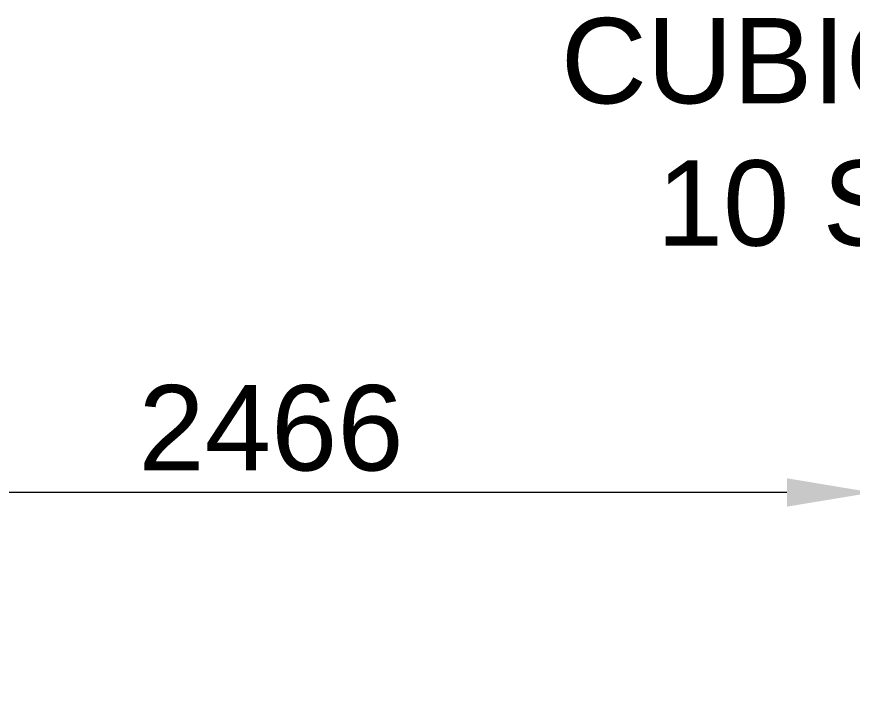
# Model space of a CAD drawing. Header units: millimetres. Extents: x 131588 to 171225, y -200198 to -177978.
# Drawn here: x 144237 to 145951, y -184418 to -183042 of the extents above; entities that cross this region are included whole.
import ezdxf

# ---------------------------------------------------------------- set-up
doc = ezdxf.new("R2010")
doc.units = ezdxf.units.MM
doc.header["$MEASUREMENT"] = 0
doc.layers.add('DIMLINE', color=10, linetype='Continuous', lineweight=18)
doc.layers.add('TEXT-1', color=7, linetype='Continuous', lineweight=20)
doc.styles.get("Standard").update_dxf_attribs({"font": ''})
doc.styles.get('Standard').set_extended_font_data('Arial')
doc.dimstyles.new('DIM-50', dxfattribs={"dimscale": 50, "dimtxt": 2.5, "dimasz": 2.5, "dimexe": 1.5, "dimexo": 0.05, "dimgap": 0.6, "dimtad": 1, "dimzin": 9, "dimdsep": 46, "dimtxsty": 'Standard', "dimcen": 0, "dimclrd": 32, "dimclre": 32, "dimadec": 0, "dimazin": 0, "dimtp": 0.1, "dimtm": 0.1, "dimtfac": 0.71, "dimtofl": 0, "dimtmove": 1, "dimatfit": 3, "dimfxl": 1, "dimtolj": 1, "dimtzin": 7, "dimlwd": -1, "dimlwe": -1, "dimarcsym": 1})

# ---------------------------------------------------------------- blocks, each defined once
blk = doc.blocks.new('*D654')
at = {"layer": 'Defpoints', "color": 0, "ltscale": 100, "transparency": 16777216}
for p in [(143525.6, -184016.8), (143525.6, -184418.1), (145991.6, -184418.1)]:
    blk.add_point(p, dxfattribs=at)
at = {"layer": 'DIMLINE', "color": 32, "linetype": 'ByBlock', "ltscale": 100, "transparency": 16777216}
for p, q in [((143525.6, -184414.6), (143525.6, -183911.8)), ((145991.6, -184414.6), (145991.6, -183911.8)), ((145816.6, -184016.8), (143700.6, -184016.8))]:
    blk.add_line(p, q, dxfattribs=at)
at = {"layer": 'DIMLINE', "color": 32, "ltscale": 100, "transparency": 16777216}
for points in [[(143700.6, -183987.6), (143700.6, -184045.9), (143525.6, -184016.8)], [(145816.6, -183987.6), (145816.6, -184045.9), (145991.6, -184016.8)]]:
    blk.add_solid(points, dxfattribs=at)
at = {"layer": 'DIMLINE', "color": 0, "ltscale": 100, "transparency": 16777216, "insert": (144758.6, -183885.4), "char_height": 175, "attachment_point": 5}
blk.add_mtext('\\A1;2466', dxfattribs=at)

msp = doc.modelspace()

# ---------------------------------------------------------------- texts
at = {"layer": 'TEXT-1', "insert": (145352.738, -183044.15), "char_height": 175, "attachment_point": 1}
msp.add_mtext('\\pxqc;CUBICAL CABIN\\P10 SEATERS', dxfattribs=at)

# ---------------------------------------------------------------- dimensions: what is measured, and where the dimension line sits
at = {"layer": 'DIMLINE', "ltscale": 100}
dim = msp.add_linear_dim(base=(143525.578, -184016.756), p1=(145991.578, -184418.138), p2=(143525.578, -184418.138), dimstyle='DIM-50', override={"dimscale": 70, "dimtofl": 1}, dxfattribs=at)
dim.commit()
dim.dimension.update_dxf_attribs({"geometry": '*D654', "text_midpoint": (144758.578, -183885.406)})

doc.saveas('drawing.dxf')
